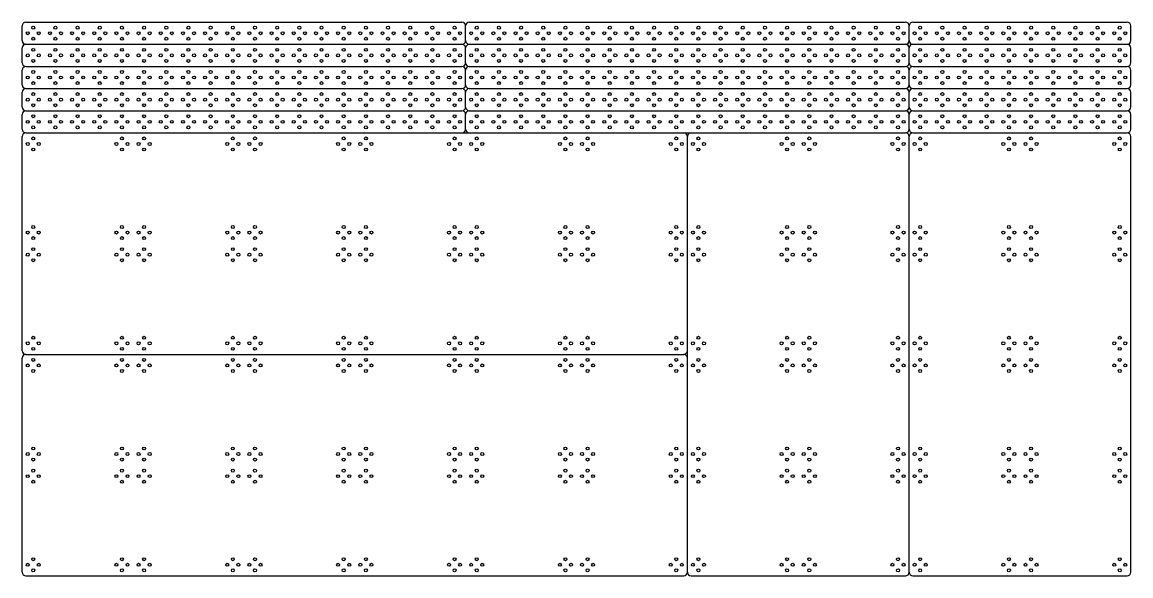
# Model space of a CAD drawing. Header units: millimetres. Extents: x 0 to 12750, y 0 to 750.
# Drawn here: x 0 to 1500, y 0 to 750 of the extents above; entities that cross this region are included whole.
import ezdxf

# ---------------------------------------------------------------- set-up
doc = ezdxf.new("R2010")
doc.units = ezdxf.units.MM

msp = doc.modelspace()

# ---------------------------------------------------------------- linework, layer by layer
at = {"color": 7}
for p, q in [((5, 750), (595, 750)), ((605, 750), (1195, 750)), ((1205, 750), (1495, 750)), ((0, 725), (0, 745)), ((600, 725), (600, 745)), ((1200, 725), (1200, 745)), ((1500, 725), (1500, 745)), ((5, 720), (595, 720)), ((605, 720), (1195, 720)), ((1205, 720), (1495, 720)), ((0, 695), (0, 715)), ((600, 695), (600, 715)), ((1200, 695), (1200, 715)), ((1500, 695), (1500, 715)), ((5, 690), (595, 690)), ((605, 690), (1195, 690)), ((1205, 690), (1495, 690)), ((0, 665), (0, 685)), ((600, 665), (600, 685)), ((1200, 665), (1200, 685)), ((1500, 665), (1500, 685)), ((5, 660), (595, 660)), ((605, 660), (1195, 660)), ((1205, 660), (1495, 660)), ((0, 635), (0, 655)), ((600, 635), (600, 655)), ((1200, 635), (1200, 655)), ((1500, 635), (1500, 655)), ((5, 630), (595, 630)), ((605, 630), (1195, 630)), ((1205, 630), (1495, 630)), ((0, 605), (0, 625)), ((600, 605), (600, 625)), ((1200, 605), (1200, 625)), ((1500, 605), (1500, 625)), ((5, 600), (595, 600)), ((595, 600), (605, 600)), ((605, 600), (895, 600)), ((895, 600), (905, 600)), ((905, 600), (1195, 600)), ((1205, 600), (1495, 600)), ((0, 305), (0, 595)), ((900, 305), (900, 595)), ((1200, 5), (1200, 595)), ((1500, 5), (1500, 595)), ((5, 300), (895, 300)), ((900, 295), (900, 305)), ((0, 5), (0, 295)), ((900, 5), (900, 295)), ((5, 0), (895, 0)), ((905, 0), (1195, 0)), ((1205, 0), (1495, 0))]:
    msp.add_line(p, q, dxfattribs=at)
at = {"color": 1}
for centre in [(7.5, 735), (15, 742.5), (22.5, 735), (37.5, 735), (45, 742.5), (52.5, 735), (67.5, 735), (75, 742.5), (82.5, 735), (97.5, 735), (105, 742.5), (112.5, 735), (127.5, 735), (135, 742.5), (142.5, 735), (157.5, 735), (165, 742.5), (172.5, 735), (187.5, 735), (195, 742.5), (202.5, 735), (217.5, 735), (225, 742.5), (232.5, 735), (247.5, 735), (255, 742.5), (262.5, 735), (277.5, 735), (285, 742.5), (292.5, 735), (307.5, 735), (315, 742.5), (322.5, 735), (337.5, 735), (345, 742.5), (352.5, 735), (367.5, 735), (375, 742.5), (382.5, 735), (397.5, 735), (405, 742.5), (412.5, 735), (427.5, 735), (435, 742.5), (442.5, 735), (457.5, 735), (465, 742.5), (472.5, 735), (487.5, 735), (495, 742.5), (502.5, 735), (517.5, 735), (525, 742.5), (532.5, 735), (547.5, 735), (555, 742.5), (562.5, 735), (577.5, 735), (585, 742.5), (592.5, 735), (607.5, 735), (615, 742.5), (622.5, 735), (637.5, 735), (645, 742.5), (652.5, 735), (667.5, 735), (675, 742.5), (682.5, 735), (697.5, 735), (705, 742.5), (712.5, 735), (727.5, 735), (735, 742.5), (742.5, 735), (757.5, 735), (765, 742.5), (772.5, 735), (787.5, 735), (795, 742.5), (802.5, 735), (817.5, 735), (825, 742.5), (832.5, 735), (847.5, 735), (855, 742.5), (862.5, 735), (877.5, 735), (885, 742.5), (892.5, 735), (907.5, 735), (915, 742.5), (922.5, 735), (937.5, 735), (945, 742.5), (952.5, 735), (967.5, 735), (975, 742.5), (982.5, 735), (997.5, 735), (1005, 742.5), (1012.5, 735), (1027.5, 735), (1035, 742.5), (1042.5, 735), (1057.5, 735), (1065, 742.5), (1072.5, 735), (1087.5, 735), (1095, 742.5), (1102.5, 735), (1117.5, 735), (1125, 742.5), (1132.5, 735), (1147.5, 735), (1155, 742.5), (1162.5, 735), (1177.5, 735), (1185, 742.5), (1192.5, 735), (1207.5, 735), (1215, 742.5), (1222.5, 735), (1237.5, 735), (1245, 742.5), (1252.5, 735), (1267.5, 735), (1275, 742.5), (1282.5, 735), (1297.5, 735), (1305, 742.5), (1312.5, 735), (1327.5, 735), (1335, 742.5), (1342.5, 735), (1357.5, 735), (1365, 742.5), (1372.5, 735), (1387.5, 735), (1395, 742.5), (1402.5, 735), (1417.5, 735), (1425, 742.5), (1432.5, 735), (1447.5, 735), (1455, 742.5), (1462.5, 735), (1477.5, 735), (1485, 742.5), (1492.5, 735), (15, 727.5), (45, 727.5), (75, 727.5), (105, 727.5), (135, 727.5), (165, 727.5), (195, 727.5), (225, 727.5), (255, 727.5), (285, 727.5), (315, 727.5), (345, 727.5), (375, 727.5), (405, 727.5), (435, 727.5), (465, 727.5), (495, 727.5), (525, 727.5), (555, 727.5), (585, 727.5), (615, 727.5), (645, 727.5), (675, 727.5), (705, 727.5), (735, 727.5), (765, 727.5), (795, 727.5), (825, 727.5), (855, 727.5), (885, 727.5), (915, 727.5), (945, 727.5), (975, 727.5), (1005, 727.5), (1035, 727.5), (1065, 727.5), (1095, 727.5), (1125, 727.5), (1155, 727.5), (1185, 727.5), (1215, 727.5), (1245, 727.5), (1275, 727.5), (1305, 727.5), (1335, 727.5), (1365, 727.5), (1395, 727.5), (1425, 727.5), (1455, 727.5), (1485, 727.5), (7.5, 705), (15, 712.5), (22.5, 705), (37.5, 705), (45, 712.5), (52.5, 705), (67.5, 705), (75, 712.5), (82.5, 705), (97.5, 705), (105, 712.5), (112.5, 705), (127.5, 705), (135, 712.5), (142.5, 705), (157.5, 705), (165, 712.5), (172.5, 705), (187.5, 705), (195, 712.5), (202.5, 705), (217.5, 705), (225, 712.5), (232.5, 705), (247.5, 705), (255, 712.5), (262.5, 705), (277.5, 705), (285, 712.5), (292.5, 705), (307.5, 705), (315, 712.5), (322.5, 705), (337.5, 705), (345, 712.5), (352.5, 705), (367.5, 705), (375, 712.5), (382.5, 705), (397.5, 705), (405, 712.5), (412.5, 705), (427.5, 705), (435, 712.5), (442.5, 705), (457.5, 705), (465, 712.5), (472.5, 705), (487.5, 705), (495, 712.5), (502.5, 705), (517.5, 705), (525, 712.5), (532.5, 705), (547.5, 705), (555, 712.5), (562.5, 705), (577.5, 705), (585, 712.5), (592.5, 705), (607.5, 705), (615, 712.5), (622.5, 705), (637.5, 705), (645, 712.5), (652.5, 705), (667.5, 705), (675, 712.5), (682.5, 705), (697.5, 705), (705, 712.5), (712.5, 705), (727.5, 705), (735, 712.5), (742.5, 705), (757.5, 705), (765, 712.5), (772.5, 705), (787.5, 705), (795, 712.5), (802.5, 705), (817.5, 705), (825, 712.5), (832.5, 705), (847.5, 705), (855, 712.5), (862.5, 705), (877.5, 705), (885, 712.5), (892.5, 705), (907.5, 705), (915, 712.5), (922.5, 705), (937.5, 705), (945, 712.5), (952.5, 705), (967.5, 705), (975, 712.5), (982.5, 705), (997.5, 705), (1005, 712.5), (1012.5, 705), (1027.5, 705), (1035, 712.5), (1042.5, 705), (1057.5, 705), (1065, 712.5), (1072.5, 705), (1087.5, 705), (1095, 712.5), (1102.5, 705), (1117.5, 705), (1125, 712.5), (1132.5, 705), (1147.5, 705), (1155, 712.5), (1162.5, 705), (1177.5, 705), (1185, 712.5), (1192.5, 705), (1207.5, 705), (1215, 712.5), (1222.5, 705), (1237.5, 705), (1245, 712.5), (1252.5, 705), (1267.5, 705), (1275, 712.5), (1282.5, 705), (1297.5, 705), (1305, 712.5), (1312.5, 705), (1327.5, 705), (1335, 712.5), (1342.5, 705), (1357.5, 705), (1365, 712.5), (1372.5, 705), (1387.5, 705), (1395, 712.5), (1402.5, 705), (1417.5, 705), (1425, 712.5), (1432.5, 705), (1447.5, 705), (1455, 712.5), (1462.5, 705), (1477.5, 705), (1485, 712.5), (1492.5, 705), (15, 697.5), (45, 697.5), (75, 697.5), (105, 697.5), (135, 697.5), (165, 697.5), (195, 697.5), (225, 697.5), (255, 697.5), (285, 697.5), (315, 697.5), (345, 697.5), (375, 697.5), (405, 697.5), (435, 697.5), (465, 697.5), (495, 697.5), (525, 697.5), (555, 697.5), (585, 697.5), (615, 697.5), (645, 697.5), (675, 697.5), (705, 697.5), (735, 697.5), (765, 697.5), (795, 697.5), (825, 697.5), (855, 697.5), (885, 697.5), (915, 697.5), (945, 697.5), (975, 697.5), (1005, 697.5), (1035, 697.5), (1065, 697.5), (1095, 697.5), (1125, 697.5), (1155, 697.5), (1185, 697.5), (1215, 697.5), (1245, 697.5), (1275, 697.5), (1305, 697.5), (1335, 697.5), (1365, 697.5), (1395, 697.5), (1425, 697.5), (1455, 697.5), (1485, 697.5), (7.5, 675), (15, 682.5), (22.5, 675), (37.5, 675), (45, 682.5), (52.5, 675), (67.5, 675), (75, 682.5), (82.5, 675), (97.5, 675), (105, 682.5), (112.5, 675), (127.5, 675), (135, 682.5), (142.5, 675), (157.5, 675), (165, 682.5), (172.5, 675), (187.5, 675), (195, 682.5), (202.5, 675), (217.5, 675), (225, 682.5), (232.5, 675), (247.5, 675), (255, 682.5), (262.5, 675), (277.5, 675), (285, 682.5), (292.5, 675), (307.5, 675), (315, 682.5), (322.5, 675), (337.5, 675), (345, 682.5), (352.5, 675), (367.5, 675), (375, 682.5), (382.5, 675), (397.5, 675), (405, 682.5), (412.5, 675), (427.5, 675), (435, 682.5), (442.5, 675), (457.5, 675), (465, 682.5), (472.5, 675), (487.5, 675), (495, 682.5), (502.5, 675), (517.5, 675), (525, 682.5), (532.5, 675), (547.5, 675), (555, 682.5), (562.5, 675), (577.5, 675), (585, 682.5), (592.5, 675), (607.5, 675), (615, 682.5), (622.5, 675), (637.5, 675), (645, 682.5), (652.5, 675), (667.5, 675), (675, 682.5), (682.5, 675), (697.5, 675), (705, 682.5), (712.5, 675), (727.5, 675), (735, 682.5), (742.5, 675), (757.5, 675), (765, 682.5), (772.5, 675), (787.5, 675), (795, 682.5), (802.5, 675), (817.5, 675), (825, 682.5), (832.5, 675), (847.5, 675), (855, 682.5), (862.5, 675), (877.5, 675), (885, 682.5), (892.5, 675), (907.5, 675), (915, 682.5), (922.5, 675), (937.5, 675), (945, 682.5), (952.5, 675), (967.5, 675), (975, 682.5), (982.5, 675), (997.5, 675), (1005, 682.5), (1012.5, 675), (1027.5, 675), (1035, 682.5), (1042.5, 675), (1057.5, 675), (1065, 682.5), (1072.5, 675), (1087.5, 675), (1095, 682.5), (1102.5, 675), (1117.5, 675), (1125, 682.5), (1132.5, 675), (1147.5, 675), (1155, 682.5), (1162.5, 675), (1177.5, 675), (1185, 682.5), (1192.5, 675), (1207.5, 675), (1215, 682.5), (1222.5, 675), (1237.5, 675), (1245, 682.5), (1252.5, 675), (1267.5, 675), (1275, 682.5), (1282.5, 675), (1297.5, 675), (1305, 682.5), (1312.5, 675), (1327.5, 675), (1335, 682.5), (1342.5, 675), (1357.5, 675), (1365, 682.5), (1372.5, 675), (1387.5, 675), (1395, 682.5), (1402.5, 675), (1417.5, 675), (1425, 682.5), (1432.5, 675), (1447.5, 675), (1455, 682.5), (1462.5, 675), (1477.5, 675), (1485, 682.5), (1492.5, 675), (15, 667.5), (45, 667.5), (75, 667.5), (105, 667.5), (135, 667.5), (165, 667.5), (195, 667.5), (225, 667.5), (255, 667.5), (285, 667.5), (315, 667.5), (345, 667.5), (375, 667.5), (405, 667.5), (435, 667.5), (465, 667.5), (495, 667.5), (525, 667.5), (555, 667.5), (585, 667.5), (615, 667.5), (645, 667.5), (675, 667.5), (705, 667.5), (735, 667.5), (765, 667.5), (795, 667.5), (825, 667.5), (855, 667.5), (885, 667.5), (915, 667.5), (945, 667.5), (975, 667.5), (1005, 667.5), (1035, 667.5), (1065, 667.5), (1095, 667.5), (1125, 667.5), (1155, 667.5), (1185, 667.5), (1215, 667.5), (1245, 667.5), (1275, 667.5), (1305, 667.5), (1335, 667.5), (1365, 667.5), (1395, 667.5), (1425, 667.5), (1455, 667.5), (1485, 667.5), (7.5, 645), (15, 652.5), (22.5, 645), (37.5, 645), (45, 652.5), (52.5, 645), (67.5, 645), (75, 652.5), (82.5, 645), (97.5, 645), (105, 652.5), (112.5, 645), (127.5, 645), (135, 652.5), (142.5, 645), (157.5, 645), (165, 652.5), (172.5, 645), (187.5, 645), (195, 652.5), (202.5, 645), (217.5, 645), (225, 652.5), (232.5, 645), (247.5, 645), (255, 652.5), (262.5, 645), (277.5, 645), (285, 652.5), (292.5, 645), (307.5, 645), (315, 652.5), (322.5, 645), (337.5, 645), (345, 652.5), (352.5, 645), (367.5, 645), (375, 652.5), (382.5, 645), (397.5, 645), (405, 652.5), (412.5, 645), (427.5, 645), (435, 652.5), (442.5, 645), (457.5, 645), (465, 652.5), (472.5, 645), (487.5, 645), (495, 652.5), (502.5, 645), (517.5, 645), (525, 652.5), (532.5, 645), (547.5, 645), (555, 652.5), (562.5, 645), (577.5, 645), (585, 652.5), (592.5, 645), (607.5, 645), (615, 652.5), (622.5, 645), (637.5, 645), (645, 652.5), (652.5, 645), (667.5, 645), (675, 652.5), (682.5, 645), (697.5, 645), (705, 652.5), (712.5, 645), (727.5, 645), (735, 652.5), (742.5, 645), (757.5, 645), (765, 652.5), (772.5, 645), (787.5, 645), (795, 652.5), (802.5, 645), (817.5, 645), (825, 652.5), (832.5, 645), (847.5, 645), (855, 652.5), (862.5, 645), (877.5, 645), (885, 652.5), (892.5, 645), (907.5, 645), (915, 652.5), (922.5, 645), (937.5, 645), (945, 652.5), (952.5, 645), (967.5, 645), (975, 652.5), (982.5, 645), (997.5, 645), (1005, 652.5), (1012.5, 645), (1027.5, 645), (1035, 652.5), (1042.5, 645), (1057.5, 645), (1065, 652.5), (1072.5, 645), (1087.5, 645), (1095, 652.5), (1102.5, 645), (1117.5, 645), (1125, 652.5), (1132.5, 645), (1147.5, 645), (1155, 652.5), (1162.5, 645), (1177.5, 645), (1185, 652.5), (1192.5, 645), (1207.5, 645), (1215, 652.5), (1222.5, 645), (1237.5, 645), (1245, 652.5), (1252.5, 645), (1267.5, 645), (1275, 652.5), (1282.5, 645), (1297.5, 645), (1305, 652.5), (1312.5, 645), (1327.5, 645), (1335, 652.5), (1342.5, 645), (1357.5, 645), (1365, 652.5), (1372.5, 645), (1387.5, 645), (1395, 652.5), (1402.5, 645), (1417.5, 645), (1425, 652.5), (1432.5, 645), (1447.5, 645), (1455, 652.5), (1462.5, 645), (1477.5, 645), (1485, 652.5), (1492.5, 645), (15, 637.5), (45, 637.5), (75, 637.5), (105, 637.5), (135, 637.5), (165, 637.5), (195, 637.5), (225, 637.5), (255, 637.5), (285, 637.5), (315, 637.5), (345, 637.5), (375, 637.5), (405, 637.5), (435, 637.5), (465, 637.5), (495, 637.5), (525, 637.5), (555, 637.5), (585, 637.5), (615, 637.5), (645, 637.5), (675, 637.5), (705, 637.5), (735, 637.5), (765, 637.5), (795, 637.5), (825, 637.5), (855, 637.5), (885, 637.5), (915, 637.5), (945, 637.5), (975, 637.5), (1005, 637.5), (1035, 637.5), (1065, 637.5), (1095, 637.5), (1125, 637.5), (1155, 637.5), (1185, 637.5), (1215, 637.5), (1245, 637.5), (1275, 637.5), (1305, 637.5), (1335, 637.5), (1365, 637.5), (1395, 637.5), (1425, 637.5), (1455, 637.5), (1485, 637.5), (7.5, 615), (15, 622.5), (22.5, 615), (37.5, 615), (45, 622.5), (52.5, 615), (67.5, 615), (75, 622.5), (82.5, 615), (97.5, 615), (105, 622.5), (112.5, 615), (127.5, 615), (135, 622.5), (142.5, 615), (157.5, 615), (165, 622.5), (172.5, 615), (187.5, 615), (195, 622.5), (202.5, 615), (217.5, 615), (225, 622.5), (232.5, 615), (247.5, 615), (255, 622.5), (262.5, 615), (277.5, 615), (285, 622.5), (292.5, 615), (307.5, 615), (315, 622.5), (322.5, 615), (337.5, 615), (345, 622.5), (352.5, 615), (367.5, 615), (375, 622.5), (382.5, 615), (397.5, 615), (405, 622.5), (412.5, 615), (427.5, 615), (435, 622.5), (442.5, 615), (457.5, 615), (465, 622.5), (472.5, 615), (487.5, 615), (495, 622.5), (502.5, 615), (517.5, 615), (525, 622.5), (532.5, 615), (547.5, 615), (555, 622.5), (562.5, 615), (577.5, 615), (585, 622.5), (592.5, 615), (607.5, 615), (615, 622.5), (622.5, 615), (637.5, 615), (645, 622.5), (652.5, 615), (667.5, 615), (675, 622.5), (682.5, 615), (697.5, 615), (705, 622.5), (712.5, 615), (727.5, 615), (735, 622.5), (742.5, 615), (757.5, 615), (765, 622.5), (772.5, 615), (787.5, 615), (795, 622.5), (802.5, 615), (817.5, 615), (825, 622.5), (832.5, 615), (847.5, 615), (855, 622.5), (862.5, 615), (877.5, 615), (885, 622.5), (892.5, 615), (907.5, 615), (915, 622.5), (922.5, 615), (937.5, 615), (945, 622.5), (952.5, 615), (967.5, 615), (975, 622.5), (982.5, 615), (997.5, 615), (1005, 622.5), (1012.5, 615), (1027.5, 615), (1035, 622.5), (1042.5, 615), (1057.5, 615), (1065, 622.5), (1072.5, 615), (1087.5, 615), (1095, 622.5), (1102.5, 615), (1117.5, 615), (1125, 622.5), (1132.5, 615), (1147.5, 615), (1155, 622.5), (1162.5, 615), (1177.5, 615), (1185, 622.5), (1192.5, 615), (1207.5, 615), (1215, 622.5), (1222.5, 615), (1237.5, 615), (1245, 622.5), (1252.5, 615), (1267.5, 615), (1275, 622.5), (1282.5, 615), (1297.5, 615), (1305, 622.5), (1312.5, 615), (1327.5, 615), (1335, 622.5), (1342.5, 615), (1357.5, 615), (1365, 622.5), (1372.5, 615), (1387.5, 615), (1395, 622.5), (1402.5, 615), (1417.5, 615), (1425, 622.5), (1432.5, 615), (1447.5, 615), (1455, 622.5), (1462.5, 615), (1477.5, 615), (1485, 622.5), (1492.5, 615), (15, 607.5), (45, 607.5), (75, 607.5), (105, 607.5), (135, 607.5), (165, 607.5), (195, 607.5), (225, 607.5), (255, 607.5), (285, 607.5), (315, 607.5), (345, 607.5), (375, 607.5), (405, 607.5), (435, 607.5), (465, 607.5), (495, 607.5), (525, 607.5), (555, 607.5), (585, 607.5), (615, 607.5), (645, 607.5), (675, 607.5), (705, 607.5), (735, 607.5), (765, 607.5), (795, 607.5), (825, 607.5), (855, 607.5), (885, 607.5), (915, 607.5), (945, 607.5), (975, 607.5), (1005, 607.5), (1035, 607.5), (1065, 607.5), (1095, 607.5), (1125, 607.5), (1155, 607.5), (1185, 607.5), (1215, 607.5), (1245, 607.5), (1275, 607.5), (1305, 607.5), (1335, 607.5), (1365, 607.5), (1395, 607.5), (1425, 607.5), (1455, 607.5), (1485, 607.5), (7.5, 585), (15, 592.5), (22.5, 585), (127.5, 585), (135, 592.5), (142.5, 585), (157.5, 585), (165, 592.5), (172.5, 585), (277.5, 585), (285, 592.5), (292.5, 585), (307.5, 585), (315, 592.5), (322.5, 585), (427.5, 585), (435, 592.5), (442.5, 585), (457.5, 585), (465, 592.5), (472.5, 585), (577.5, 585), (585, 592.5), (592.5, 585), (607.5, 585), (615, 592.5), (622.5, 585), (727.5, 585), (735, 592.5), (742.5, 585), (757.5, 585), (765, 592.5), (772.5, 585), (877.5, 585), (885, 592.5), (892.5, 585), (907.5, 585), (915, 592.5), (922.5, 585), (1027.5, 585), (1035, 592.5), (1042.5, 585), (1057.5, 585), (1065, 592.5), (1072.5, 585), (1177.5, 585), (1185, 592.5), (1192.5, 585), (1207.5, 585), (1215, 592.5), (1222.5, 585), (1327.5, 585), (1335, 592.5), (1342.5, 585), (1357.5, 585), (1365, 592.5), (1372.5, 585), (1477.5, 585), (1485, 592.5), (1492.5, 585), (15, 577.5), (135, 577.5), (165, 577.5), (285, 577.5), (315, 577.5), (435, 577.5), (465, 577.5), (585, 577.5), (615, 577.5), (735, 577.5), (765, 577.5), (885, 577.5), (915, 577.5), (1035, 577.5), (1065, 577.5), (1185, 577.5), (1215, 577.5), (1335, 577.5), (1365, 577.5), (1485, 577.5), (7.5, 465), (15, 472.5), (22.5, 465), (127.5, 465), (135, 472.5), (142.5, 465), (157.5, 465), (165, 472.5), (172.5, 465), (277.5, 465), (285, 472.5), (292.5, 465), (307.5, 465), (315, 472.5), (322.5, 465), (427.5, 465), (435, 472.5), (442.5, 465), (457.5, 465), (465, 472.5), (472.5, 465), (577.5, 465), (585, 472.5), (592.5, 465), (607.5, 465), (615, 472.5), (622.5, 465), (727.5, 465), (735, 472.5), (742.5, 465), (757.5, 465), (765, 472.5), (772.5, 465), (877.5, 465), (885, 472.5), (892.5, 465), (907.5, 465), (915, 472.5), (922.5, 465), (1027.5, 465), (1035, 472.5), (1042.5, 465), (1057.5, 465), (1065, 472.5), (1072.5, 465), (1177.5, 465), (1185, 472.5), (1192.5, 465), (1207.5, 465), (1215, 472.5), (1222.5, 465), (1327.5, 465), (1335, 472.5), (1342.5, 465), (1357.5, 465), (1365, 472.5), (1372.5, 465), (1477.5, 465), (1485, 472.5), (1492.5, 465), (15, 457.5), (135, 457.5), (165, 457.5), (285, 457.5), (315, 457.5), (435, 457.5), (465, 457.5), (585, 457.5), (615, 457.5), (735, 457.5), (765, 457.5), (885, 457.5), (915, 457.5), (1035, 457.5), (1065, 457.5), (1185, 457.5), (1215, 457.5), (1335, 457.5), (1365, 457.5), (1485, 457.5), (7.5, 435), (15, 442.5), (22.5, 435), (127.5, 435), (135, 442.5), (142.5, 435), (157.5, 435), (165, 442.5), (172.5, 435), (277.5, 435), (285, 442.5), (292.5, 435), (307.5, 435), (315, 442.5), (322.5, 435), (427.5, 435), (435, 442.5), (442.5, 435), (457.5, 435), (465, 442.5), (472.5, 435), (577.5, 435), (585, 442.5), (592.5, 435), (607.5, 435), (615, 442.5), (622.5, 435), (727.5, 435), (735, 442.5), (742.5, 435), (757.5, 435), (765, 442.5), (772.5, 435), (877.5, 435), (885, 442.5), (892.5, 435), (907.5, 435), (915, 442.5), (922.5, 435), (1027.5, 435), (1035, 442.5), (1042.5, 435), (1057.5, 435), (1065, 442.5), (1072.5, 435), (1177.5, 435), (1185, 442.5), (1192.5, 435), (1207.5, 435), (1215, 442.5), (1222.5, 435), (1327.5, 435), (1335, 442.5), (1342.5, 435), (1357.5, 435), (1365, 442.5), (1372.5, 435), (1477.5, 435), (1485, 442.5), (1492.5, 435), (15, 427.5), (135, 427.5), (165, 427.5), (285, 427.5), (315, 427.5), (435, 427.5), (465, 427.5), (585, 427.5), (615, 427.5), (735, 427.5), (765, 427.5), (885, 427.5), (915, 427.5), (1035, 427.5), (1065, 427.5), (1185, 427.5), (1215, 427.5), (1335, 427.5), (1365, 427.5), (1485, 427.5), (7.5, 315), (15, 322.5), (22.5, 315), (127.5, 315), (135, 322.5), (142.5, 315), (157.5, 315), (165, 322.5), (172.5, 315), (277.5, 315), (285, 322.5), (292.5, 315), (307.5, 315), (315, 322.5), (322.5, 315), (427.5, 315), (435, 322.5), (442.5, 315), (457.5, 315), (465, 322.5), (472.5, 315), (577.5, 315), (585, 322.5), (592.5, 315), (607.5, 315), (615, 322.5), (622.5, 315), (727.5, 315), (735, 322.5), (742.5, 315), (757.5, 315), (765, 322.5), (772.5, 315), (877.5, 315), (885, 322.5), (892.5, 315), (907.5, 315), (915, 322.5), (922.5, 315), (1027.5, 315), (1035, 322.5), (1042.5, 315), (1057.5, 315), (1065, 322.5), (1072.5, 315), (1177.5, 315), (1185, 322.5), (1192.5, 315), (1207.5, 315), (1215, 322.5), (1222.5, 315), (1327.5, 315), (1335, 322.5), (1342.5, 315), (1357.5, 315), (1365, 322.5), (1372.5, 315), (1477.5, 315), (1485, 322.5), (1492.5, 315), (15, 307.5), (135, 307.5), (165, 307.5), (285, 307.5), (315, 307.5), (435, 307.5), (465, 307.5), (585, 307.5), (615, 307.5), (735, 307.5), (765, 307.5), (885, 307.5), (915, 307.5), (1035, 307.5), (1065, 307.5), (1185, 307.5), (1215, 307.5), (1335, 307.5), (1365, 307.5), (1485, 307.5), (7.5, 285), (15, 292.5), (22.5, 285), (127.5, 285), (135, 292.5), (142.5, 285), (157.5, 285), (165, 292.5), (172.5, 285), (277.5, 285), (285, 292.5), (292.5, 285), (307.5, 285), (315, 292.5), (322.5, 285), (427.5, 285), (435, 292.5), (442.5, 285), (457.5, 285), (465, 292.5), (472.5, 285), (577.5, 285), (585, 292.5), (592.5, 285), (607.5, 285), (615, 292.5), (622.5, 285), (727.5, 285), (735, 292.5), (742.5, 285), (757.5, 285), (765, 292.5), (772.5, 285), (877.5, 285), (885, 292.5), (892.5, 285), (907.5, 285), (915, 292.5), (922.5, 285), (1027.5, 285), (1035, 292.5), (1042.5, 285), (1057.5, 285), (1065, 292.5), (1072.5, 285), (1177.5, 285), (1185, 292.5), (1192.5, 285), (1207.5, 285), (1215, 292.5), (1222.5, 285), (1327.5, 285), (1335, 292.5), (1342.5, 285), (1357.5, 285), (1365, 292.5), (1372.5, 285), (1477.5, 285), (1485, 292.5), (1492.5, 285), (15, 277.5), (135, 277.5), (165, 277.5), (285, 277.5), (315, 277.5), (435, 277.5), (465, 277.5), (585, 277.5), (615, 277.5), (735, 277.5), (765, 277.5), (885, 277.5), (915, 277.5), (1035, 277.5), (1065, 277.5), (1185, 277.5), (1215, 277.5), (1335, 277.5), (1365, 277.5), (1485, 277.5), (7.5, 165), (15, 172.5), (22.5, 165), (127.5, 165), (135, 172.5), (142.5, 165), (157.5, 165), (165, 172.5), (172.5, 165), (277.5, 165), (285, 172.5), (292.5, 165), (307.5, 165), (315, 172.5), (322.5, 165), (427.5, 165), (435, 172.5), (442.5, 165), (457.5, 165), (465, 172.5), (472.5, 165), (577.5, 165), (585, 172.5), (592.5, 165), (607.5, 165), (615, 172.5), (622.5, 165), (727.5, 165), (735, 172.5), (742.5, 165), (757.5, 165), (765, 172.5), (772.5, 165), (877.5, 165), (885, 172.5), (892.5, 165), (907.5, 165), (915, 172.5), (922.5, 165), (1027.5, 165), (1035, 172.5), (1042.5, 165), (1057.5, 165), (1065, 172.5), (1072.5, 165), (1177.5, 165), (1185, 172.5), (1192.5, 165), (1207.5, 165), (1215, 172.5), (1222.5, 165), (1327.5, 165), (1335, 172.5), (1342.5, 165), (1357.5, 165), (1365, 172.5), (1372.5, 165), (1477.5, 165), (1485, 172.5), (1492.5, 165), (15, 157.5), (135, 157.5), (165, 157.5), (285, 157.5), (315, 157.5), (435, 157.5), (465, 157.5), (585, 157.5), (615, 157.5), (735, 157.5), (765, 157.5), (885, 157.5), (915, 157.5), (1035, 157.5), (1065, 157.5), (1185, 157.5), (1215, 157.5), (1335, 157.5), (1365, 157.5), (1485, 157.5), (7.5, 135), (15, 142.5), (22.5, 135), (127.5, 135), (135, 142.5), (142.5, 135), (157.5, 135), (165, 142.5), (172.5, 135), (277.5, 135), (285, 142.5), (292.5, 135), (307.5, 135), (315, 142.5), (322.5, 135), (427.5, 135), (435, 142.5), (442.5, 135), (457.5, 135), (465, 142.5), (472.5, 135), (577.5, 135), (585, 142.5), (592.5, 135), (607.5, 135), (615, 142.5), (622.5, 135), (727.5, 135), (735, 142.5), (742.5, 135), (757.5, 135), (765, 142.5), (772.5, 135), (877.5, 135), (885, 142.5), (892.5, 135), (907.5, 135), (915, 142.5), (922.5, 135), (1027.5, 135), (1035, 142.5), (1042.5, 135), (1057.5, 135), (1065, 142.5), (1072.5, 135), (1177.5, 135), (1185, 142.5), (1192.5, 135), (1207.5, 135), (1215, 142.5), (1222.5, 135), (1327.5, 135), (1335, 142.5), (1342.5, 135), (1357.5, 135), (1365, 142.5), (1372.5, 135), (1477.5, 135), (1485, 142.5), (1492.5, 135), (15, 127.5), (135, 127.5), (165, 127.5), (285, 127.5), (315, 127.5), (435, 127.5), (465, 127.5), (585, 127.5), (615, 127.5), (735, 127.5), (765, 127.5), (885, 127.5), (915, 127.5), (1035, 127.5), (1065, 127.5), (1185, 127.5), (1215, 127.5), (1335, 127.5), (1365, 127.5), (1485, 127.5), (7.5, 15), (15, 22.5), (22.5, 15), (127.5, 15), (135, 22.5), (142.5, 15), (157.5, 15), (165, 22.5), (172.5, 15), (277.5, 15), (285, 22.5), (292.5, 15), (307.5, 15), (315, 22.5), (322.5, 15), (427.5, 15), (435, 22.5), (442.5, 15), (457.5, 15), (465, 22.5), (472.5, 15), (577.5, 15), (585, 22.5), (592.5, 15), (607.5, 15), (615, 22.5), (622.5, 15), (727.5, 15), (735, 22.5), (742.5, 15), (757.5, 15), (765, 22.5), (772.5, 15), (877.5, 15), (885, 22.5), (892.5, 15), (907.5, 15), (915, 22.5), (922.5, 15), (1027.5, 15), (1035, 22.5), (1042.5, 15), (1057.5, 15), (1065, 22.5), (1072.5, 15), (1177.5, 15), (1185, 22.5), (1192.5, 15), (1207.5, 15), (1215, 22.5), (1222.5, 15), (1327.5, 15), (1335, 22.5), (1342.5, 15), (1357.5, 15), (1365, 22.5), (1372.5, 15), (1477.5, 15), (1485, 22.5), (1492.5, 15), (15, 7.5), (135, 7.5), (165, 7.5), (285, 7.5), (315, 7.5), (435, 7.5), (465, 7.5), (585, 7.5), (615, 7.5), (735, 7.5), (765, 7.5), (885, 7.5), (915, 7.5), (1035, 7.5), (1065, 7.5), (1185, 7.5), (1215, 7.5), (1335, 7.5), (1365, 7.5), (1485, 7.5)]:
    msp.add_circle(centre, 2, dxfattribs=at)
at = {"color": 7}
for centre, start, end in [((5, 745), 90, 180), ((595, 745), 0, 90), ((605, 745), 90, 180), ((1195, 745), 0, 90), ((1205, 745), 90, 180), ((1495, 745), 0, 90), ((5, 725), -180, -90), ((5, 715), 90, 180), ((595, 725), -90, 0), ((595, 715), 0, 90), ((605, 725), -180, -90), ((605, 715), 90, 180), ((1195, 725), -90, 0), ((1195, 715), 0, 90), ((1205, 725), -180, -90), ((1205, 715), 90, 180), ((1495, 725), -90, 0), ((1495, 715), 0, 90), ((5, 695), -180, -90), ((5, 685), 90, 180), ((595, 695), -90, 0), ((595, 685), 0, 90), ((605, 695), -180, -90), ((605, 685), 90, 180), ((1195, 695), -90, 0), ((1195, 685), 0, 90), ((1205, 695), -180, -90), ((1205, 685), 90, 180), ((1495, 695), -90, 0), ((1495, 685), 0, 90), ((5, 665), -180, -90), ((5, 655), 90, 180), ((595, 665), -90, 0), ((595, 655), 0, 90), ((605, 665), -180, -90), ((605, 655), 90, 180), ((1195, 665), -90, 0), ((1195, 655), 0, 90), ((1205, 665), -180, -90), ((1205, 655), 90, 180), ((1495, 665), -90, 0), ((1495, 655), 0, 90), ((5, 635), -180, -90), ((5, 625), 90, 180), ((595, 635), -90, 0), ((595, 625), 0, 90), ((605, 635), -180, -90), ((605, 625), 90, 180), ((1195, 635), -90, 0), ((1195, 625), 0, 90), ((1205, 635), -180, -90), ((1205, 625), 90, 180), ((1495, 635), -90, 0), ((1495, 625), 0, 90), ((5, 605), -180, -90), ((5, 595), 90, 180), ((595, 605), -90, 0), ((605, 605), -180, -90), ((895, 595), 0, 90), ((905, 595), 90, 180), ((1195, 605), -90, 0), ((1195, 595), 0, 90), ((1205, 605), -180, -90), ((1205, 595), 90, 180), ((1495, 605), -90, 0), ((1495, 595), 0, 90), ((5, 305), -180, -90), ((5, 295), 90, 180), ((895, 305), -90, 0), ((895, 295), 0, 90), ((5, 5), -180, -90), ((895, 5), -90, 0), ((905, 5), 180, 270), ((1195, 5), -90, 0), ((1205, 5), 180, 270), ((1495, 5), -90, 0)]:
    msp.add_arc(centre, 5, start, end, dxfattribs=at)

doc.saveas('drawing.dxf')
